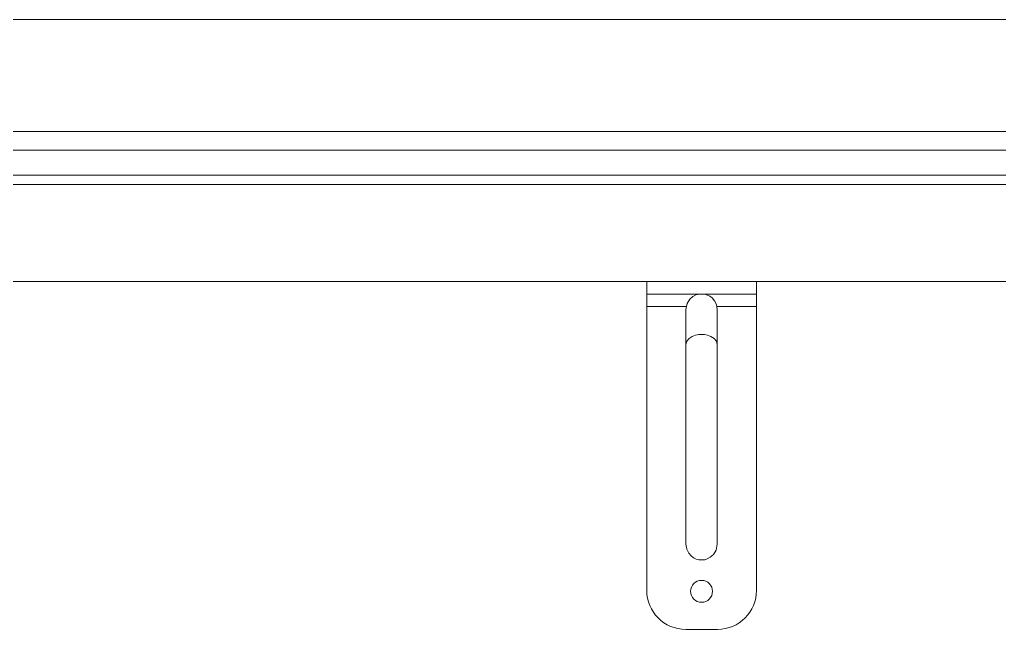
# Model space of a CAD drawing. Header units: millimetres. Extents: x -102 to 1947, y 0 to 1377.
# Drawn here: x 266 to 768, y 0 to 312 of the extents above; entities that cross this region are included whole.
import ezdxf

# ---------------------------------------------------------------- set-up
doc = ezdxf.new("R2010")
doc.units = ezdxf.units.MM
doc.layers.add('ceco.net 341', color=7, linetype='Continuous', lineweight=5)

# ---------------------------------------------------------------- blocks, each defined once
blk = doc.blocks.new('w341a')
at = {"layer": 'ceco.net 341', "lineweight": 5}
for p, q in [((-25.62, 312.46), (1870.52, 312.46)), ((1947.39, 255.11), (-102.49, 255.11)), ((1947.39, 245.5), (-102.49, 245.5)), ((1934.58, 232.76), (-89.68, 232.76)), ((1931.37, 227.96), (-86.48, 227.96)), ((1929.13, 178.24), (-84.24, 178.24)), ((586.85, 178.24), (586.85, 20)), ((643.08, 178.24), (643.08, 20)), ((643.08, 171.84), (586.85, 171.84)), ((612.05, 171.39), (610.54, 170.6)), ((613.98, 171.84), (612.05, 171.39)), ((617.16, 171.64), (616.15, 171.84)), ((619.15, 170.76), (617.16, 171.64)), ((620.36, 169.85), (619.15, 170.76)), ((607.55, 166.91), (606.96, 163.88)), ((608.93, 169.17), (607.55, 166.91)), ((610.54, 170.6), (608.93, 169.17)), ((621.58, 168.43), (620.36, 169.85)), ((622.56, 166.42), (621.58, 168.43)), ((622.97, 163.88), (622.56, 166.42)), ((607.26, 165.43), (586.85, 165.43)), ((606.96, 163.88), (606.96, 146.06)), ((643.08, 165.43), (622.72, 165.43)), ((622.97, 163.08), (622.97, 163.88)), ((622.97, 161.35), (622.97, 163.08)), ((622.97, 158.75), (622.97, 161.35)), ((622.97, 156.26), (622.97, 158.75)), ((622.97, 153.27), (622.97, 156.26)), ((611.88, 150.73), (610.16, 150.11)), ((613.52, 151.03), (611.88, 150.73)), ((614.96, 151.12), (613.52, 151.03)), ((616.41, 151.03), (614.96, 151.12)), ((618.04, 150.73), (616.41, 151.03)), ((619.77, 150.11), (618.04, 150.73)), ((622.97, 149.78), (622.97, 153.27)), ((607.39, 147.7), (606.96, 146.06)), ((606.96, 146.06), (606.96, 48.98)), ((608.56, 149.1), (607.39, 147.7)), ((610.16, 150.11), (608.56, 149.1)), ((621.37, 149.1), (619.77, 150.11)), ((622.54, 147.7), (621.37, 149.1)), ((622.97, 146.06), (622.54, 147.7)), ((622.97, 146.06), (622.97, 149.78)), ((622.97, 48.98), (622.97, 146.06)), ((606.96, 48.98), (606.96, 43.65)), ((622.97, 48.98), (622.97, 43.64)), ((606.96, 43.76), (607.36, 41.15)), ((607.36, 41.15), (608.35, 39.11)), ((621, 38.38), (622.38, 40.68)), ((622.38, 40.68), (622.97, 43.76)), ((608.35, 39.11), (609.57, 37.67)), ((609.57, 37.67), (610.78, 36.74)), ((610.78, 36.74), (611.86, 36.18)), ((611.86, 36.18), (612.77, 35.87)), ((612.77, 35.87), (613.49, 35.69)), ((613.49, 35.69), (614.09, 35.61)), ((614.09, 35.61), (615.58, 35.58)), ((615.58, 35.58), (616.6, 35.73)), ((616.6, 35.73), (617.88, 36.12)), ((617.88, 36.12), (619.39, 36.93)), ((619.39, 36.93), (621, 38.38)), ((623.08, 0), (606.85, 0))]:
    blk.add_line(p, q, dxfattribs=at)
blk.add_circle((614.96, 19.51), 5.61, dxfattribs=at)
for centre, start, end in [((606.85, 20), 180, 270), ((623.08, 20), 270, 0)]:
    blk.add_arc(centre, 20, start, end, dxfattribs=at)

msp = doc.modelspace()

# ---------------------------------------------------------------- block references
msp.add_blockref('w341a', (0, 0))

doc.saveas('drawing.dxf')
